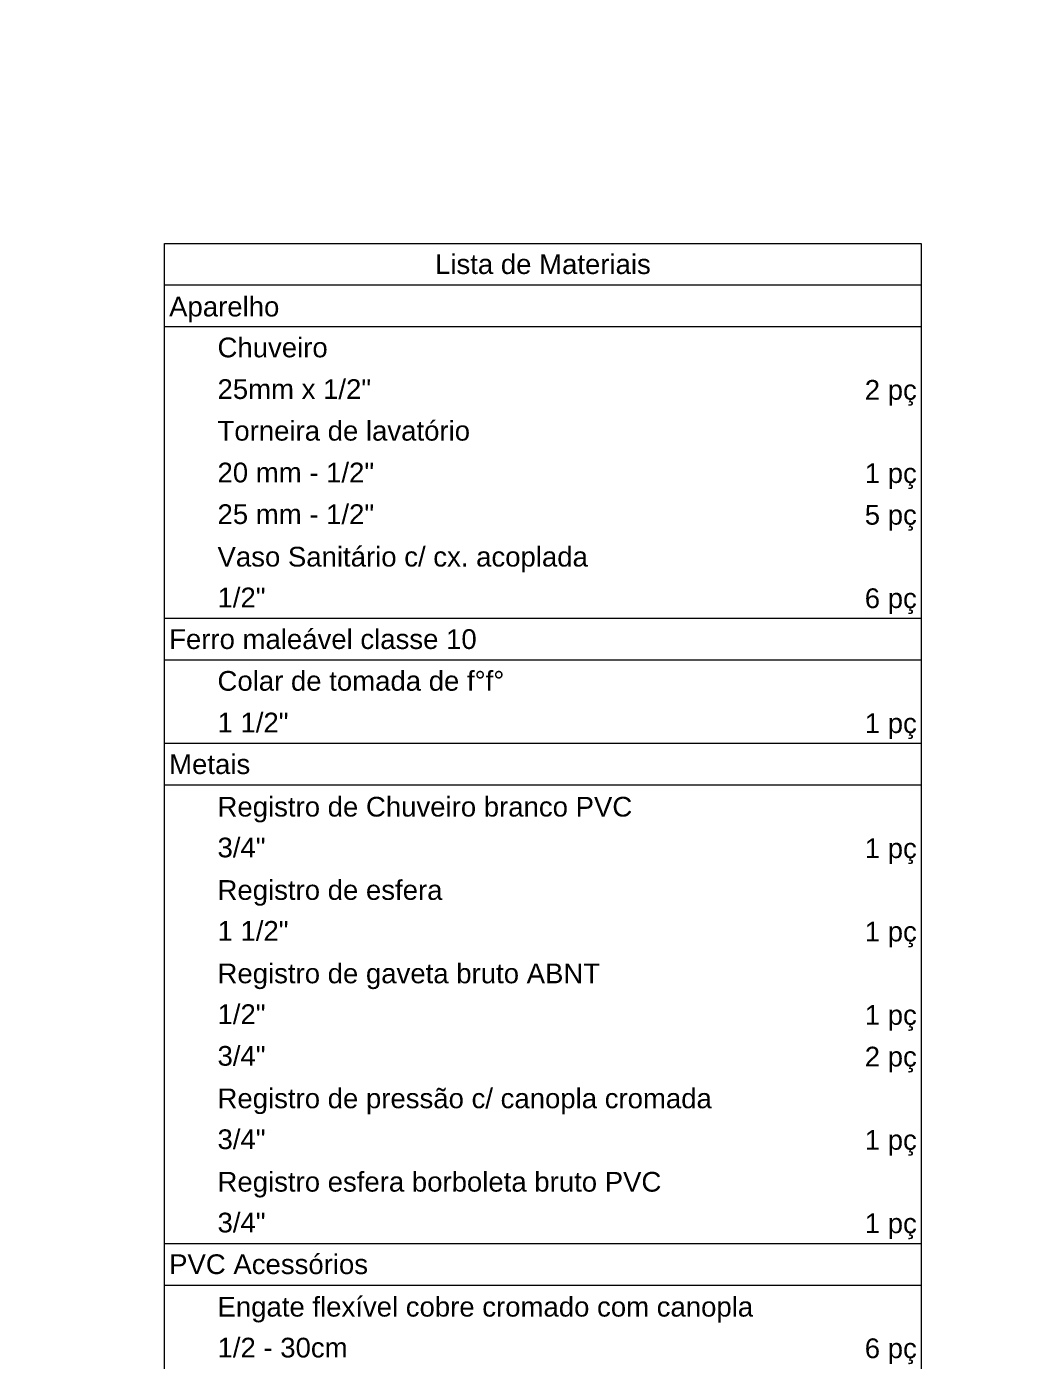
# Model space of a CAD drawing. Header units: millimetres. Extents: x 40 to 499, y -93 to 187.
# Drawn here: x 187.18 to 198.32, y 2.85 to 17.79 of the extents above; entities that cross this region are included whole.
import ezdxf

# ---------------------------------------------------------------- set-up
doc = ezdxf.new("R2010")
doc.units = ezdxf.units.MM
doc.header["$MEASUREMENT"] = 0
doc.layers.add('DI-Tabelas', color=7, linetype='Continuous', lineweight=5)
doc.styles.add('Arial', font='arial.ttf')

msp = doc.modelspace()

# ---------------------------------------------------------------- linework, layer by layer
msp.add_circle((169.946, 37.038), 130.183)
at = {"layer": 'DI-Tabelas'}
for p, q in [((188.724, 14.903), (188.724, 15.368)), ((188.724, 15.368), (197.169, 15.368)), ((197.169, 15.368), (197.169, 14.903)), ((197.169, 14.903), (188.724, 14.903)), ((188.724, 14.438), (188.724, 14.903)), ((197.169, 14.903), (197.169, 14.438)), ((197.169, 14.438), (188.724, 14.438)), ((188.724, 13.972), (188.724, 14.438)), ((197.169, 14.438), (197.169, 13.972)), ((188.724, 13.507), (188.724, 13.972)), ((197.169, 13.972), (197.169, 13.507)), ((188.724, 13.042), (188.724, 13.507)), ((197.169, 13.507), (197.169, 13.042)), ((188.724, 12.577), (188.724, 13.042)), ((197.169, 13.042), (197.169, 12.577)), ((188.724, 12.112), (188.724, 12.577)), ((197.169, 12.577), (197.169, 12.112)), ((188.724, 11.646), (188.724, 12.112)), ((197.169, 12.112), (197.169, 11.646)), ((188.724, 11.181), (188.724, 11.646)), ((197.169, 11.646), (197.169, 11.181)), ((189.264, 11.181), (188.724, 11.181)), ((188.724, 10.716), (188.724, 11.181)), ((194.114, 11.181), (189.264, 11.181)), ((197.169, 11.181), (194.114, 11.181)), ((197.169, 11.181), (197.169, 10.716)), ((197.169, 10.716), (188.724, 10.716)), ((188.724, 10.251), (188.724, 10.716)), ((197.169, 10.716), (197.169, 10.251)), ((188.724, 9.786), (188.724, 10.251)), ((197.169, 10.251), (197.169, 9.786)), ((189.264, 9.786), (188.724, 9.786)), ((188.724, 9.32), (188.724, 9.786)), ((194.114, 9.786), (189.264, 9.786)), ((197.169, 9.786), (194.114, 9.786)), ((197.169, 9.786), (197.169, 9.32)), ((197.169, 9.32), (188.724, 9.32)), ((188.724, 8.855), (188.724, 9.32)), ((197.169, 9.32), (197.169, 8.855)), ((188.724, 8.39), (188.724, 8.855)), ((197.169, 8.855), (197.169, 8.39)), ((188.724, 7.925), (188.724, 8.39)), ((197.169, 8.39), (197.169, 7.925)), ((188.724, 7.46), (188.724, 7.925)), ((197.169, 7.925), (197.169, 7.46)), ((188.724, 6.994), (188.724, 7.46)), ((197.169, 7.46), (197.169, 6.994)), ((188.724, 6.529), (188.724, 6.994)), ((197.169, 6.994), (197.169, 6.529)), ((188.724, 6.064), (188.724, 6.529)), ((197.169, 6.529), (197.169, 6.064)), ((188.724, 5.599), (188.724, 6.064)), ((197.169, 6.064), (197.169, 5.599)), ((188.724, 5.134), (188.724, 5.599)), ((197.169, 5.599), (197.169, 5.134)), ((188.724, 4.668), (188.724, 5.134)), ((197.169, 5.134), (197.169, 4.668)), ((188.724, 4.203), (188.724, 4.668)), ((197.169, 4.668), (197.169, 4.203)), ((189.264, 4.203), (188.724, 4.203)), ((188.724, 3.738), (188.724, 4.203)), ((194.114, 4.203), (189.264, 4.203)), ((197.169, 4.203), (194.114, 4.203)), ((197.169, 4.203), (197.169, 3.738)), ((197.169, 3.738), (188.724, 3.738)), ((188.724, 3.273), (188.724, 3.738)), ((197.169, 3.738), (197.169, 3.273)), ((188.724, 2.808), (188.724, 3.273)), ((197.169, 3.273), (197.169, 2.808))]:
    msp.add_line(p, q, dxfattribs=at)

# ---------------------------------------------------------------- texts
at = {"layer": 'DI-Tabelas', "char_height": 0.22, "line_spacing_factor": 0.6, "style": 'Arial'}
for s, insert, width, attachment_point in [('Lista de Materiais', (192.946, 15.025), 4.81619, 8), ('Aparelho', (188.774, 14.488), 2.45991, 7), ('Chuveiro', (189.314, 14.095), 2.45957, 7), ('25mm x 1/2"', (189.314, 13.63), 3.42912, 7), ('2 pç', (197.119, 13.557), 1.16171, 9), ('Torneira de lavatório', (189.314, 13.165), 5.63582, 7), ('20 mm - 1/2"', (189.314, 12.699), 3.49686, 7), ('1 pç', (197.119, 12.627), 1.16171, 9), ('25 mm - 1/2"', (189.314, 12.234), 3.49686, 7), ('5 pç', (197.119, 12.162), 1.16171, 9), ('Vaso Sanitário c/ cx. acoplada', (189.314, 11.696), 8.26777, 7), ('1/2"', (189.314, 11.304), 1.0725, 7), ('6 pç', (197.119, 11.231), 1.16171, 9), ('Ferro maleável classe 10', (188.774, 10.839), 6.86595, 7), ('Colar de tomada de f%%df%%d', (189.314, 10.373), 6.3582, 7), ('1 1/2"', (189.314, 9.908), 1.58494, 7), ('1 pç', (197.119, 9.836), 1.16171, 9), ('Metais', (188.774, 9.443), 1.8103, 7), ('Registro de Chuveiro branco PVC', (189.314, 8.905), 9.25777, 7), ('3/4"', (189.314, 8.513), 1.0725, 7), ('1 pç', (197.119, 8.44), 1.16171, 9), ('Registro de esfera', (189.314, 7.975), 5.02143, 7), ('1 1/2"', (189.314, 7.582), 1.58494, 7), ('1 pç', (197.119, 7.51), 1.16171, 9), ('Registro de gaveta bruto ABNT', (189.314, 7.044), 8.54043, 7), ('1/2"', (189.314, 6.652), 1.0725, 7), ('1 pç', (197.119, 6.579), 1.16171, 9), ('3/4"', (189.314, 6.187), 1.0725, 7), ('2 pç', (197.119, 6.114), 1.16171, 9), ('Registro de pressão c/ canopla cromada', (189.314, 5.649), 11.03421, 7), ('3/4"', (189.314, 5.256), 1.0725, 7), ('1 pç', (197.119, 5.184), 1.16171, 9), ('Registro esfera borboleta bruto PVC', (189.314, 4.718), 9.90637, 7), ('3/4"', (189.314, 4.326), 1.0725, 7), ('1 pç', (197.119, 4.253), 1.16171, 9), ('PVC Acessórios', (188.774, 3.861), 4.44159, 7), ('Engate flexível cobre cromado com canopla', (189.314, 3.323), 11.9568, 7), ('1/2 - 30cm', (189.314, 2.93), 2.90326, 7), ('6 pç', (197.119, 2.858), 1.16171, 9)]:
    msp.add_mtext(s, dxfattribs=dict(at, insert=insert, width=width, attachment_point=attachment_point))

doc.saveas('drawing.dxf')
